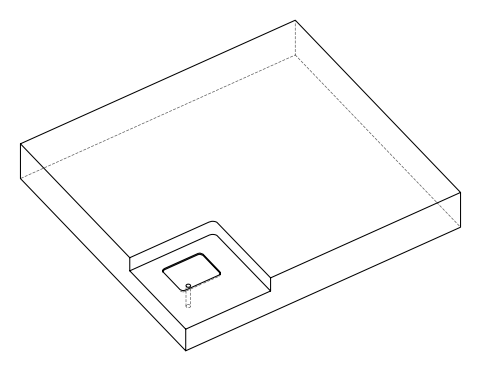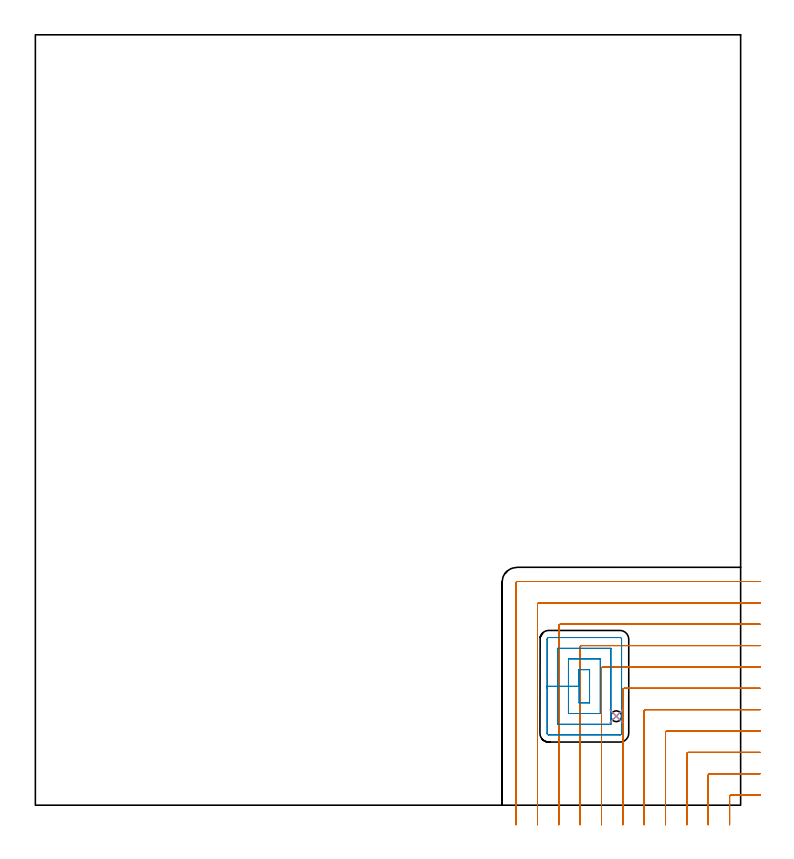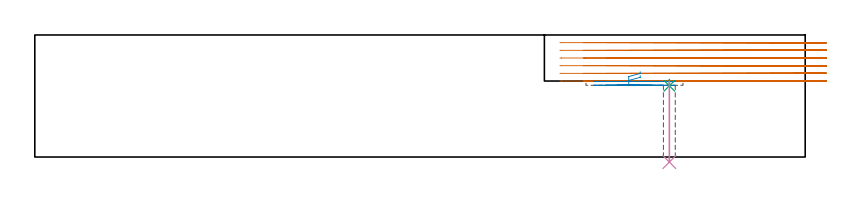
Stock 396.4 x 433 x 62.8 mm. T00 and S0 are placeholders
(PLAN: 4 operations, 3 tool changes, 24.5 min)
(1 MILL_CORNER_NOTCH_RECTANGULAR | CORNER_NOTCH_RECTANGULAR | UGT0201_008 | Follow Part, ap 4, ae 75% | 22.1 min | 424878 mm3)
(2 MILL_RECTANGULAR_POCKET | POCKET_RECTANGULAR_STRAIGHT | NXT0201_009 | Follow Part, ap 2, ae 75% | 2.17 min | 6828 mm3)
(3 SPOT_DRILL | STEP1HOLE | NXT0321_9005460120000 | 0.03 min | 6 mm3)
(4 DRILL_THROUGH_HOLE_INTO_CENTER | STEP1HOLE | NXT0301_032 | 0.17 min | 1061 mm3)
(TOOL UGT0201_008 | End Mill 16 mm | D16 FL32 Z4)
(TOOL NXT0201_009 | ENDMILL 8mm [2P460-0800-NA 1630] | D8 FL26 Z6)
(TOOL NXT0321_9005460120000 | NC Spot Drill, 142deg, 12mm, Carbide, Uncoated | D12 PA142 FL30 Z2)
(TOOL NXT0301_032 | Carbide Drill 6.1mm [860.1-0610-031A1-MM 2214] | D6.1 PA140 FL53 Z2)
(OP 1 MILL_CORNER_NOTCH_RECTANGULAR)
G17 G21 G94 G90
T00 M6
G54
G17 G0 G90 X407.4 Y5.7 S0 M3
G43 Z72.8 H0
Z58.85
G94 G1 X404.4 F250.
X390.992 F500.
G3 X390.2 Y4.908 R0.8
G1 Y-8.
Y-11. F250.
G0 Z72.8
X407.4 Y17.7
Z58.85
G1 X404.4
X378.992 F500.
G3 X378.2 Y16.908 R0.8
G1 Y-8.
Y-11. F250.
G0 Z72.8
X407.4 Y29.7
Z58.85
G1 X404.4
X366.993 F500.
G3 X366.2 Y28.907 R0.8
G1 Y-8.
Y-11. F250.
G0 Z72.8
X407.4 Y41.7
Z58.85
G1 X404.4
X354.993 F500.
G3 X354.2 Y40.907 R0.8
G1 Y-8.
Y-11. F250.
G0 Z72.8
X407.4 Y53.7
Z58.85
G1 X404.4
X342.994 F500.
G3 X342.2 Y52.906 R0.8
G1 Y-8.
Y-11. F250.
G0 Z72.8
X407.4 Y65.7
Z58.85
G1 X404.4
X330.994 F500.
G3 X330.2 Y64.906 R0.8
G1 Y-8.
Y-11. F250.
G0 Z72.8
X407.4 Y77.7
Z58.85
G1 X404.4
X318.994 F500.
G3 X318.2 Y76.906 R0.8
G1 Y-8.
Y-11. F250.
G0 Z72.8
X407.4 Y89.7
Z58.85
G1 X404.4
X306.995 F500.
G3 X306.2 Y88.905 R0.8
G1 Y-8.
Y-11. F250.
G0 Z72.8
X407.4 Y101.7
Z58.85
G1 X404.4
X294.995 F500.
G3 X294.2 Y100.905 R0.8
G1 Y-8.
Y-11. F250.
G0 Z72.8
X407.4 Y113.7
Z58.85
G1 X404.4
X282.995 F500.
G3 X282.2 Y112.905 R0.8
G1 Y-8.
Y-11. F250.
G0 Z72.8
X407.4 Y125.7
Z58.85
G1 X404.4
X270.996 F500.
G3 X270.2 Y124.904 R0.8
G1 Y-8.
Y-11. F250.
G0 Z72.8
X407.4 Y5.7
Z54.9
G1 X404.4
X390.992 F500.
G3 X390.2 Y4.908 R0.8
G1 Y-8.
Y-11. F250.
G0 Z72.8
X407.4 Y17.7
Z54.9
G1 X404.4
X378.992 F500.
G3 X378.2 Y16.908 R0.8
G1 Y-8.
Y-11. F250.
G0 Z72.8
X407.4 Y29.7
Z54.9
G1 X404.4
X366.993 F500.
G3 X366.2 Y28.907 R0.8
G1 Y-8.
Y-11. F250.
G0 Z72.8
X407.4 Y41.7
Z54.9
G1 X404.4
X354.993 F500.
G3 X354.2 Y40.907 R0.8
G1 Y-8.
Y-11. F250.
G0 Z72.8
X407.4 Y53.7
Z54.9
G1 X404.4
X342.994 F500.
G3 X342.2 Y52.906 R0.8
G1 Y-8.
Y-11. F250.
G0 Z72.8
X407.4 Y65.7
Z54.9
G1 X404.4
X330.994 F500.
G3 X330.2 Y64.906 R0.8
G1 Y-8.
Y-11. F250.
G0 Z72.8
X407.4 Y77.7
Z54.9
G1 X404.4
X318.994 F500.
G3 X318.2 Y76.906 R0.8
G1 Y-8.
Y-11. F250.
G0 Z72.8
X407.4 Y89.7
Z54.9
G1 X404.4
X306.995 F500.
G3 X306.2 Y88.905 R0.8
G1 Y-8.
Y-11. F250.
G0 Z72.8
X407.4 Y101.7
Z54.9
G1 X404.4
X294.995 F500.
G3 X294.2 Y100.905 R0.8
G1 Y-8.
Y-11. F250.
G0 Z72.8
X407.4 Y113.7
Z54.9
G1 X404.4
X282.995 F500.
G3 X282.2 Y112.905 R0.8
G1 Y-8.
Y-11. F250.
G0 Z72.8
X407.4 Y125.7
Z54.9
G1 X404.4
X270.996 F500.
G3 X270.2 Y124.904 R0.8
G1 Y-8.
Y-11. F250.
G0 Z72.8
X407.4 Y5.7
Z50.95
G1 X404.4
X390.992 F500.
G3 X390.2 Y4.908 R0.8
G1 Y-8.
Y-11. F250.
G0 Z72.8
X407.4 Y17.7
Z50.95
G1 X404.4
X378.992 F500.
G3 X378.2 Y16.908 R0.8
G1 Y-8.
Y-11. F250.
G0 Z72.8
X407.4 Y29.7
Z50.95
G1 X404.4
X366.993 F500.
G3 X366.2 Y28.907 R0.8
G1 Y-8.
Y-11. F250.
G0 Z72.8
X407.4 Y41.7
Z50.95
G1 X404.4
X354.993 F500.
G3 X354.2 Y40.907 R0.8
G1 Y-8.
Y-11. F250.
G0 Z72.8
X407.4 Y53.7
Z50.95
G1 X404.4
X342.994 F500.
G3 X342.2 Y52.906 R0.8
G1 Y-8.
Y-11. F250.
G0 Z72.8
X407.4 Y65.7
Z50.95
G1 X404.4
X330.994 F500.
G3 X330.2 Y64.906 R0.8
G1 Y-8.
Y-11. F250.
G0 Z72.8
X407.4 Y77.7
Z50.95
G1 X404.4
X318.994 F500.
G3 X318.2 Y76.906 R0.8
G1 Y-8.
Y-11. F250.
G0 Z72.8
X407.4 Y89.7
Z50.95
G1 X404.4
X306.995 F500.
G3 X306.2 Y88.905 R0.8
G1 Y-8.
Y-11. F250.
G0 Z72.8
X407.4 Y101.7
Z50.95
G1 X404.4
X294.995 F500.
G3 X294.2 Y100.905 R0.8
G1 Y-8.
Y-11. F250.
G0 Z72.8
X407.4 Y113.7
Z50.95
G1 X404.4
X282.995 F500.
G3 X282.2 Y112.905 R0.8
G1 Y-8.
Y-11. F250.
G0 Z72.8
X407.4 Y125.7
Z50.95
G1 X404.4
X270.996 F500.
G3 X270.2 Y124.904 R0.8
G1 Y-8.
Y-11. F250.
G0 Z72.8
X407.4 Y5.7
Z47.
G1 X404.4
X390.992 F500.
G3 X390.2 Y4.908 R0.8
G1 Y-8.
Y-11. F250.
G0 Z72.8
X407.4 Y17.7
Z47.
G1 X404.4
X378.992 F500.
G3 X378.2 Y16.908 R0.8
G1 Y-8.
Y-11. F250.
G0 Z72.8
X407.4 Y29.7
Z47.
G1 X404.4
X366.993 F500.
G3 X366.2 Y28.907 R0.8
G1 Y-8.
Y-11. F250.
G0 Z72.8
X407.4 Y41.7
Z47.
G1 X404.4
X354.993 F500.
G3 X354.2 Y40.907 R0.8
G1 Y-8.
Y-11. F250.
G0 Z72.8
X407.4 Y53.7
Z47.
G1 X404.4
X342.994 F500.
G3 X342.2 Y52.906 R0.8
G1 Y-8.
Y-11. F250.
G0 Z72.8
X407.4 Y65.7
Z47.
G1 X404.4
X330.994 F500.
G3 X330.2 Y64.906 R0.8
G1 Y-8.
Y-11. F250.
G0 Z72.8
X407.4 Y77.7
Z47.
G1 X404.4
X318.994 F500.
G3 X318.2 Y76.906 R0.8
G1 Y-8.
Y-11. F250.
G0 Z72.8
X407.4 Y89.7
Z47.
G1 X404.4
X306.995 F500.
G3 X306.2 Y88.905 R0.8
G1 Y-8.
Y-11. F250.
G0 Z72.8
X407.4 Y101.7
Z47.
G1 X404.4
X294.995 F500.
G3 X294.2 Y100.905 R0.8
G1 Y-8.
Y-11. F250.
G0 Z72.8
X407.4 Y113.7
Z47.
G1 X404.4
X282.995 F500.
G3 X282.2 Y112.905 R0.8
G1 Y-8.
Y-11. F250.
G0 Z72.8
X407.4 Y125.7
Z47.
G1 X404.4
X270.996 F500.
G3 X270.2 Y124.904 R0.8
G1 Y-8.
Y-11. F250.
G0 Z72.8
X407.4 Y5.7
Z43.05
G1 X404.4
X390.992 F500.
G3 X390.2 Y4.908 R0.8
G1 Y-8.
Y-11. F250.
G0 Z72.8
X407.4 Y17.7
Z43.05
G1 X404.4
X378.992 F500.
G3 X378.2 Y16.908 R0.8
G1 Y-8.
Y-11. F250.
G0 Z72.8
X407.4 Y29.7
Z43.05
G1 X404.4
X366.993 F500.
G3 X366.2 Y28.907 R0.8
G1 Y-8.
Y-11. F250.
G0 Z72.8
X407.4 Y41.7
Z43.05
G1 X404.4
X354.993 F500.
G3 X354.2 Y40.907 R0.8
G1 Y-8.
Y-11. F250.
G0 Z72.8
X407.4 Y53.7
Z43.05
G1 X404.4
X342.994 F500.
G3 X342.2 Y52.906 R0.8
G1 Y-8.
Y-11. F250.
G0 Z72.8
X407.4 Y65.7
Z43.05
G1 X404.4
X330.994 F500.
G3 X330.2 Y64.906 R0.8
G1 Y-8.
Y-11. F250.
G0 Z72.8
X407.4 Y77.7
Z43.05
G1 X404.4
X318.994 F500.
G3 X318.2 Y76.906 R0.8
G1 Y-8.
Y-11. F250.
G0 Z72.8
X407.4 Y89.7
Z43.05
G1 X404.4
X306.995 F500.
G3 X306.2 Y88.905 R0.8
G1 Y-8.
Y-11. F250.
G0 Z72.8
X407.4 Y101.7
Z43.05
G1 X404.4
X294.995 F500.
G3 X294.2 Y100.905 R0.8
G1 Y-8.
Y-11. F250.
G0 Z72.8
X407.4 Y113.7
Z43.05
G1 X404.4
X282.995 F500.
G3 X282.2 Y112.905 R0.8
G1 Y-8.
Y-11. F250.
G0 Z72.8
X407.4 Y125.7
Z43.05
G1 X404.4
X270.996 F500.
G3 X270.2 Y124.904 R0.8
G1 Y-8.
Y-11. F250.
G0 Z72.8
X407.4 Y5.7
Z39.1
G1 X404.4
X390.992 F500.
G3 X390.2 Y4.908 R0.8
G1 Y-8.
Y-11. F250.
G0 Z72.8
X407.4 Y17.7
Z39.1
G1 X404.4
X378.992 F500.
G3 X378.2 Y16.908 R0.8
G1 Y-8.
Y-11. F250.
G0 Z72.8
X407.4 Y29.7
Z39.1
G1 X404.4
X366.993 F500.
G3 X366.2 Y28.907 R0.8
G1 Y-8.
Y-11. F250.
G0 Z72.8
X407.4 Y41.7
Z39.1
G1 X404.4
X354.993 F500.
G3 X354.2 Y40.907 R0.8
G1 Y-8.
Y-11. F250.
G0 Z72.8
X407.4 Y53.7
Z39.1
G1 X404.4
X342.994 F500.
G3 X342.2 Y52.906 R0.8
G1 Y-8.
Y-11. F250.
G0 Z72.8
X407.4 Y65.7
Z39.1
G1 X404.4
X330.994 F500.
G3 X330.2 Y64.906 R0.8
G1 Y-8.
Y-11. F250.
G0 Z72.8
X407.4 Y77.7
Z39.1
G1 X404.4
X318.994 F500.
G3 X318.2 Y76.906 R0.8
G1 Y-8.
Y-11. F250.
G0 Z72.8
X407.4 Y89.7
Z39.1
G1 X404.4
X306.995 F500.
G3 X306.2 Y88.905 R0.8
G1 Y-8.
Y-11. F250.
G0 Z72.8
X407.4 Y101.7
Z39.1
G1 X404.4
X294.995 F500.
G3 X294.2 Y100.905 R0.8
G1 Y-8.
Y-11. F250.
G0 Z72.8
X407.4 Y113.7
Z39.1
G1 X404.4
X282.995 F500.
G3 X282.2 Y112.905 R0.8
G1 Y-8.
Y-11. F250.
G0 Z72.8
X407.4 Y125.7
Z39.1
G1 X404.4
X270.996 F500.
G3 X270.2 Y124.904 R0.8
G1 Y-8.
Y-11. F250.
G0 Z72.8
M5
M2
(OP 2 MILL_RECTANGULAR_POCKET)
G17 G21 G94 G90
T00 M6
G54
G17 G0 G90 X311.5 Y72.818 S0 M3
G43 Z72.8 H1
Z43.885
G94 G1 Y76.2 Z42.979 F250.
X305.6 Z41.398
Y66.85 Z38.892
Y57.5 F500.
X311.5
Y76.2
X305.6
Y66.85
X299.6
Y51.5
X317.5
Y82.2
X299.6
Y66.85
X293.6
Y45.5
X323.5
Y88.2
X293.6
Y66.85
X287.6
Y40.4
G3 X288.5 Y39.5 R0.9
G1 X328.6
G3 X329.5 Y40.4 R0.9
G1 Y93.3
G3 X328.6 Y94.2 R0.9
G1 X288.5
G3 X287.6 Y93.3 R0.9
G1 Y66.85
Y65.85
G0 X311.5 Y72.818 Z41.892
G1 Y76.2 Z40.986 F250.
X305.6 Z39.405
Y66.85 Z36.9
Y57.5 F500.
X311.5
Y76.2
X305.6
Y66.85
X299.6
Y51.5
X317.5
Y82.2
X299.6
Y66.85
X293.6
Y45.5
X323.5
Y88.2
X293.6
Y66.85
X287.6
Y40.4
G3 X288.5 Y39.5 R0.9
G1 X328.6
G3 X329.5 Y40.4 R0.9
G1 Y93.3
G3 X328.6 Y94.2 R0.9
G1 X288.5
G3 X287.6 Y93.3 R0.9
G1 Y66.85
Y65.85
G0 Z72.8
M5
M2
(OP 3 SPOT_DRILL)
G17 G21 G94 G90
T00 M6
G54
G17 G0 G90 X326.5 Y50. S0 M3
G43 Z72.8 H0
G94 G81 G98 Z36.637 F250. R39.9
G80
M5
M2
(OP 4 DRILL_THROUGH_HOLE_INTO_CENTER)
G17 G21 G94 G90
T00 M6
G54
G17 G0 G90 X326.5 Y50. S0 M3
G43 Z72.8 H1
G94 G73 G98 Z-2.61 F250. Q5.644 R38.9
G80
M5
M2
